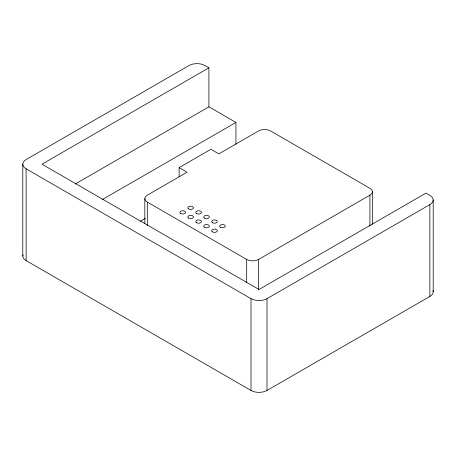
<?xml version="1.0" encoding="UTF-8"?>
<svg xmlns="http://www.w3.org/2000/svg" width="456" height="456" viewBox="0 0 456 456"><rect width="100%" height="100%" fill="white"/><g stroke="black" fill="none" stroke-linecap="round" stroke-linejoin="round"><path stroke-width="0.68" d="M75.234 184.007L208.922 106.824L208.922 67.807L41.963 164.2L259.008 289.503L425.961 193.116L429.888 195.385A11.315 6.532 0 0 1 429.888 204.619L429.888 296.423L267.005 390.461A11.315 6.532 0 0 1 251.005 390.461L26.112 260.615A11.315 6.532 0 0 1 23.017 254.727M102.264 199.614L235.951 122.43L235.951 144.233M179.105 176.82L179.105 167.643L210.906 149.283L218.857 153.871L258.609 130.923A8.43 4.868 0 0 1 270.533 130.923L369.913 188.294A8.43 4.868 0 0 1 369.913 195.179L369.913 226.25M140.459 221.166L145.39 218.321M179.105 167.643L187.057 172.231L147.305 195.179A8.43 4.868 0 0 0 147.305 202.065L246.685 259.441A8.43 4.868 0 0 0 258.609 259.441L369.913 195.179M208.922 67.807L204.995 65.539A11.315 6.532 0 0 0 188.995 65.539L26.112 159.577A11.315 6.532 0 0 0 26.112 168.817L251.005 298.657A11.315 6.532 0 0 0 267.005 298.657L429.888 204.619M208.922 106.824L235.951 122.43M433.2 200.002L433.2 291.8M372.381 191.737L372.381 224.221M267.005 298.657L267.005 390.461M258.609 259.441L258.609 289.805M251.005 298.657L251.005 390.461M246.685 259.441L246.685 282.743M147.305 202.065L147.305 225.372M144.837 198.622L144.837 223.337M26.112 168.817L26.112 260.615M22.8 164.2L22.8 255.998M432.983 290.529A11.315 6.532 0 0 1 429.888 296.423M188.402 208.791A2.81 1.624 0 0 0 193.23 208.426A2.81 1.624 0 0 0 190.266 206.197A2.81 1.624 0 0 0 188.402 208.791M180.456 213.38A2.81 1.624 0 0 0 185.278 213.015A2.81 1.624 0 0 0 182.315 210.786A2.81 1.624 0 0 0 180.456 213.38M188.402 217.974A2.81 1.624 0 0 0 193.23 217.603A2.81 1.624 0 0 0 190.266 215.374A2.81 1.624 0 0 0 188.402 217.974M196.354 213.38A2.81 1.624 0 0 0 201.181 213.015A2.81 1.624 0 0 0 198.217 210.786A2.81 1.624 0 0 0 196.354 213.38M204.305 217.974A2.81 1.624 0 0 0 209.133 217.603A2.81 1.624 0 0 0 206.169 215.374A2.81 1.624 0 0 0 204.305 217.974M196.354 222.562A2.81 1.624 0 0 0 201.181 222.197A2.81 1.624 0 0 0 198.217 219.963A2.81 1.624 0 0 0 196.354 222.562M212.257 222.562A2.81 1.624 0 0 0 217.079 222.197A2.81 1.624 0 0 0 214.12 219.963A2.81 1.624 0 0 0 212.257 222.562M204.305 227.151A2.81 1.624 0 0 0 209.133 226.786A2.81 1.624 0 0 0 206.169 224.557A2.81 1.624 0 0 0 204.305 227.151M212.257 231.739A2.81 1.624 0 0 0 217.079 231.374A2.81 1.624 0 0 0 214.12 229.146A2.81 1.624 0 0 0 212.257 231.739M220.202 227.151A2.81 1.624 0 0 0 225.03 226.786A2.81 1.624 0 0 0 222.066 224.557A2.81 1.624 0 0 0 220.202 227.151"/></g></svg>
